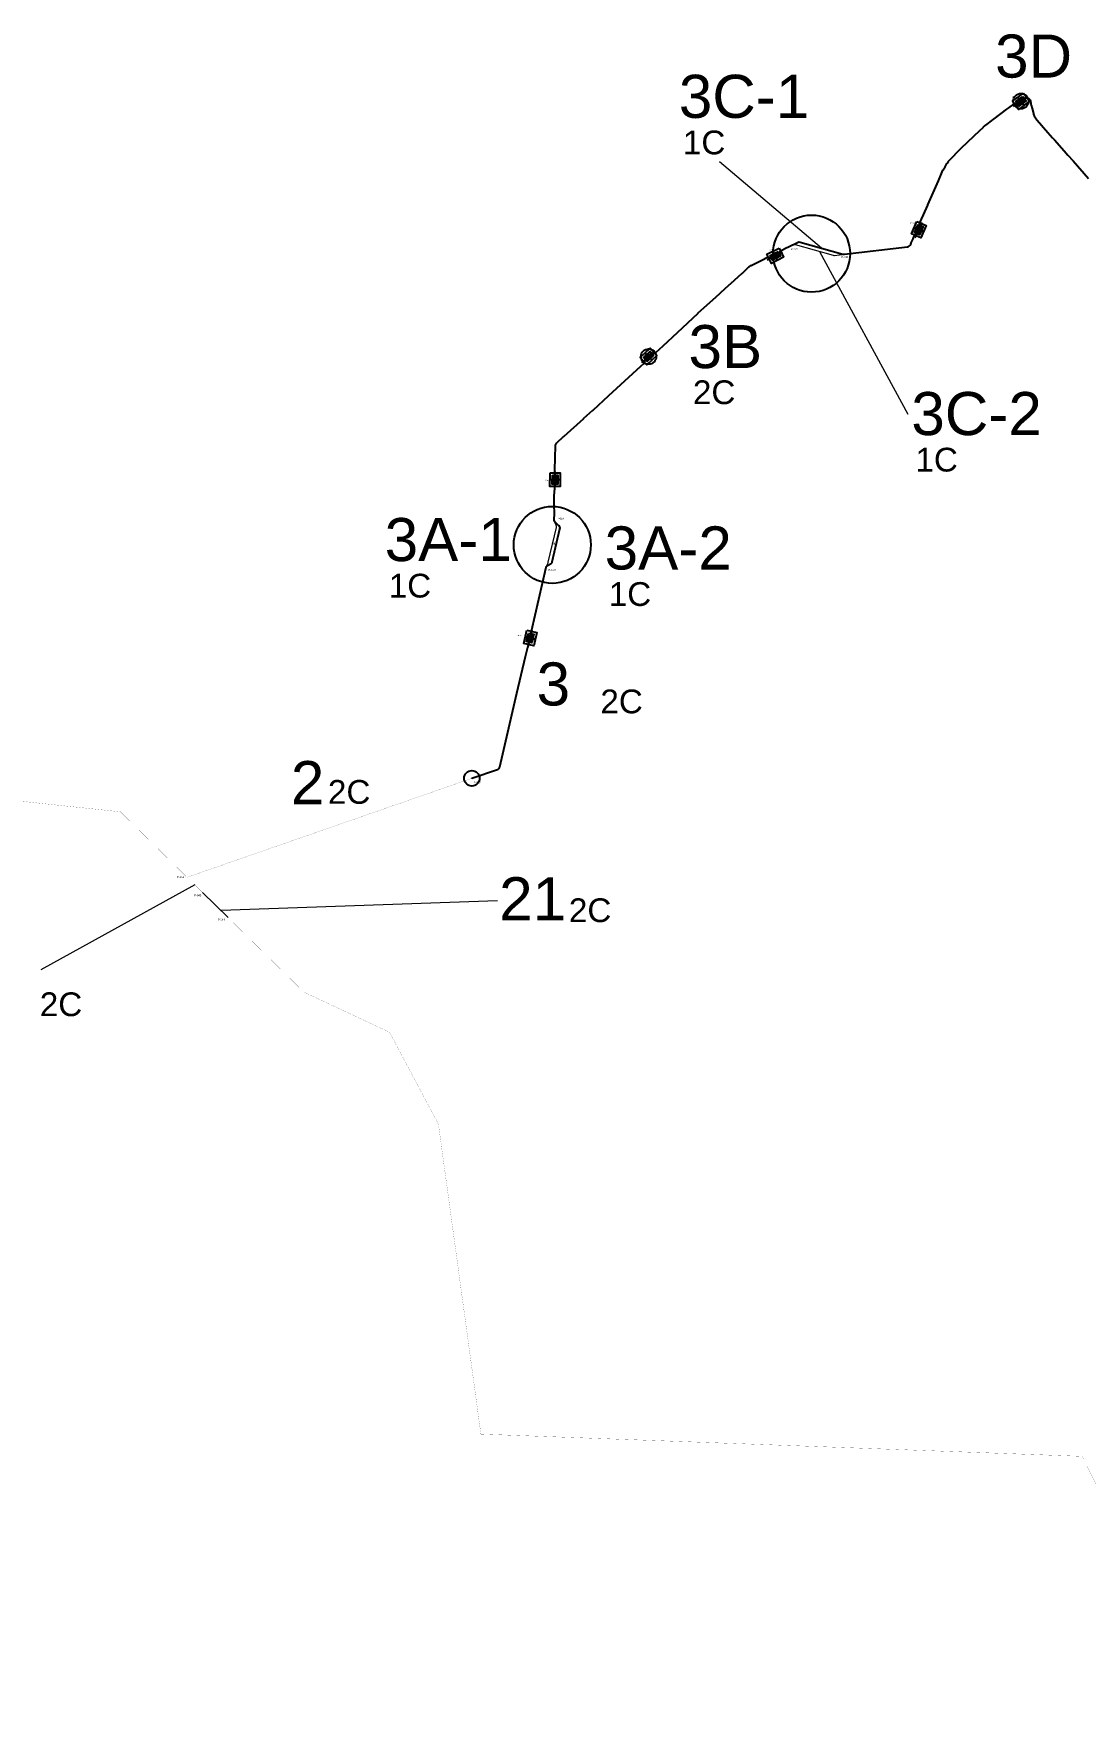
# Model space of a CAD drawing. Header units: metres. Extents: x 454908 to 510509, y 4717009 to 4730077.
# Drawn here: x 479183 to 483604, y 4717009 to 4724129 of the extents above; entities that cross this region are included whole.
import ezdxf

# ---------------------------------------------------------------- set-up
doc = ezdxf.new("R2010")
doc.units = ezdxf.units.M
doc.header["$LTSCALE"] = 0.01
doc.header["$MEASUREMENT"] = 0
doc.layers.get('0').update_dxf_attribs({"lineweight": 0})
for name, color, linetype in [('--PHD', 6, 'Continuous'), ('....pat directa', 5, 'Continuous'), ('10TRZ_LINEA_PK', 4, 'Continuous'), ('CE', 7, 'Continuous')]:
    doc.layers.add(name, color=color, linetype=linetype)
for name, color, linetype, lineweight in [('--PUNTOS NOTABLES', 7, 'Continuous', 0), ('-LINEAQ AUXILIAR', 252, 'Continuous', 0), ('LEAR TRAMOS AEREOS 2c', 62, 'Continuous', 0), ('LEAR TRAMOS AEREOS 4c', 6, 'Continuous', 0), ('LEAR TRAMOS AEREOS TEXTO', 2, 'Continuous', 0), ('LEAR TRAMOS SUBTERRANEOS 1c', 5, 'Continuous', 0), ('LEAR TRAMOS SUBTERRANEOS 2c', 7, 'Continuous', 0), ('NUMERO CIRCUITOS', 6, 'Continuous', 0)]:
    doc.layers.add(name, color=color, linetype=linetype, lineweight=lineweight)
doc.styles.add('SOLARIA 2', font='arial.ttf')
doc.styles.get("Standard").update_dxf_attribs({"font": 'arial.ttf'})

# ---------------------------------------------------------------- blocks, each defined once
blk = doc.blocks.new('pkp')
at = {"layer": '10TRZ_LINEA_PK'}
blk.add_line((0, 1.125), (0, -1.125), dxfattribs=at)
blk = doc.blocks.new('lpkp')
at = {"layer": '10TRZ_LINEA_PK'}
blk.add_line((0, 1.125), (0, -1.125), dxfattribs=at)
blk = doc.blocks.new('A$Cf7c1e7a3')
at = {"color": 3}
for points in [[(17.8, 39.7), (43.2, 5.1)], [(17.8, 39.7), (43.2, 5.1)], [(43.2, 5.1), (17.8, 39.7)]]:
    blk.add_lwpolyline(points, dxfattribs=at)
at = {"layer": '10TRZ_LINEA_PK', "color": 5}
for points in [[(41, 56.6), (66.3, 22), (20, -11.9), (-5.3, 22.7)], [(38.8, 42.6), (52.4, 24.2), (22.2, 2.1), (8.7, 20.5)], [(37.4, 33), (42.7, 25.7), (23.7, 11.7), (18.3, 19.1)]]:
    blk.add_lwpolyline(points, close=True, dxfattribs=at)
at = {"layer": '10TRZ_LINEA_PK', "color": 41, "true_color": 0xf4ee51}
blk.add_lwpolyline([(0, 0), (57.5, 42.1)], dxfattribs=at)
at = {"layer": '10TRZ_LINEA_PK', "color": 1}
for points in [[(38.4, 39.8), (49.6, 24.6), (22.6, 4.9), (11.5, 20.1)], [(37.1, 31.5), (41.2, 25.9), (23.9, 13.3), (19.9, 18.8)], [(36.7, 28.7), (38.4, 26.3), (24.4, 16), (22.6, 18.4), (36.7, 28.7)]]:
    blk.add_lwpolyline(points, close=True, dxfattribs=at)
at = {"layer": '10TRZ_LINEA_PK', "color": 5}
blk.add_lwpolyline([(43.2, 5.1), (17.8, 39.7)], dxfattribs=at)
at = {"layer": '10TRZ_LINEA_PK', "color": 1}
blk.add_lwpolyline([(22.6, 18.4), (38.4, 26.3), (36.7, 28.7), (24.4, 16)], dxfattribs=at)

msp = doc.modelspace()

# ---------------------------------------------------------------- linework, layer by layer
at = {"layer": '--PHD'}
for centre in [(482453.244, 4723205.138), (481362.854, 4721980.506)]:
    msp.add_circle(centre, 161.933, dxfattribs=at)
at = {"layer": '-LINEAQ AUXILIAR'}
for p, q in [((479859.597, 4720550.43), (479211.797, 4720193.901)), ((481132.505, 4720483.435), (479970.748, 4720443.178))]:
    msp.add_line(p, q, dxfattribs=at)
for points in [[(482495.614, 4723228.49), (482066.744, 4723591.554)], [(482486.012, 4723214.565), (482858.453, 4722530.276)]]:
    msp.add_lwpolyline(points, dxfattribs=at)
at = {"layer": '....pat directa', "color": 7}
msp.add_lwpolyline([(481024.635, 4720998.873), (481131.752, 4721036.107, 0.25720978), (481142.08, 4721047.584), (481214.184, 4721356.579, 0.00000484), (481214.184, 4721356.58), (481250.222, 4721511.035, -0.00000521), (481250.222, 4721511.036), (481262.143, 4721562.118, -0.04457083), (481263.034, 4721564.822), (481265.927, 4721571.527, 0.04457083), (481266.818, 4721574.231), (481273.758, 4721603.971, 0.04457083), (481274.156, 4721606.79), (481274.529, 4721614.083, -0.04457083), (481274.926, 4721616.902), (481337.803, 4721886.353, -0.2216842), (481344.848, 4721895.328), (481355.744, 4721900.848, 0.22168532), (481362.79, 4721909.823), (481395.064, 4722048.137, 0.2722294), (481390.989, 4722061.202), (481374.932, 4722075.772, -0.23089063), (481370.54, 4722086.765), (481371.442, 4722098.967, 0.01016328), (481371.476, 4722099.616), (481372.169, 4722120.538, 0.01900071), (481372.163, 4722121.754), (481371.436, 4722138.693, 0.00803287), (481371.406, 4722139.206), (481370.394, 4722152.661, -0.02839846), (481370.361, 4722154.477), (481370.927, 4722169.143, 0.00104061), (481370.929, 4722169.209), (481371.177, 4722176.435, 0.00784621), (481371.187, 4722176.937), (481371.213, 4722185.773, -0.00617789), (481371.219, 4722186.168), (481374.295, 4722233.015, 0.01197561), (481374.327, 4722233.78), (481375.071, 4722275.886, 0.02253128), (481375.031, 4722277.327), (481373.752, 4722294.952, -0.02321711), (481373.714, 4722296.437), (481375.763, 4722396.864, -0.20453143), (481380.931, 4722408.317), (481412.076, 4722436.949, -0.00125411), (481412.135, 4722437.003), (481495.164, 4722512.569, -0.00247369), (481495.281, 4722512.675), (481533.935, 4722547.161, 0.00354439), (481534.103, 4722547.313), (481600.342, 4722608.119, -0.00000133), (481600.342, 4722608.119), (481735.871, 4722732.531), (481747.702, 4722743.391, 0.17127644), (481752.704, 4722752.793), (481752.951, 4722754.431, -0.17127644), (481757.952, 4722763.833), (481777.13, 4722781.437, -0.17331817), (481787.051, 4722785.625), (481788.436, 4722785.703, 0.17331746), (481798.357, 4722789.891), (481828.983, 4722818.005, -0.00075485), (481829.019, 4722818.038), (481889.565, 4722873.281, 0.00378966), (481889.743, 4722873.446), (481976.829, 4722955.358, -0.0042149), (481977.027, 4722955.541), (482050.019, 4723021.913, 0.00046934), (482050.041, 4723021.934), (482089.588, 4723058.03, -0.00116741), (482089.643, 4723058.08), (482128.695, 4723093.392, 0.00031776), (482128.71, 4723093.405), (482161.928, 4723123.519, 0.00423835), (482162.128, 4723123.702), (482188.343, 4723148.29, -0.04142563), (482190.416, 4723149.935), (482197.708, 4723154.793, -0.03348073), (482199.565, 4723155.858), (482247.442, 4723179.215), (482265.701, 4723188.339, -0.18063769), (482276.833, 4723189.524), (482278.088, 4723189.202, 0.18115076), (482289.249, 4723190.4), (482311.957, 4723201.804, 0.18115076), (482319.583, 4723210.04), (482320.067, 4723211.223, -0.18115076), (482327.694, 4723219.459), (482346.923, 4723229.116), (482355.797, 4723233.573, -0.00231663), (482355.93, 4723233.639), (482394.563, 4723252.594, -0.18442575), (482405.93, 4723253.636), (482585.298, 4723203.343, 0.09779759), (482591.478, 4723202.858), (482856.977, 4723233.952, 0.2852307), (482870.185, 4723244.465), (482872.02, 4723249.606, -0.02120356), (482872.529, 4723250.863), (482880.268, 4723267.844, 0.00176665), (482880.314, 4723267.947), (482881.954, 4723271.614), (482886.107, 4723280.9, -0.14635313), (482892.093, 4723287.848), (482894.501, 4723289.388, 0.14940556), (482900.564, 4723296.51), (482908.852, 4723315.654, 0.16303417), (482909.719, 4723325.781), (482909.49, 4723326.727, -0.16393323), (482910.379, 4723336.905), (482916.009, 4723349.787), (482924.393, 4723368.909, 0.00169339), (482924.436, 4723369.009), (482941.893, 4723409.57, -0.00182519), (482941.939, 4723409.677), (482970.084, 4723473.782, 0.00130907), (482970.117, 4723473.858), (482986.537, 4723511.795, 0.00019777), (482986.542, 4723511.806), (482999.575, 4723541.985, -0.00216145), (482999.63, 4723542.112), (483005.82, 4723556.109, -0.03208831), (483006.768, 4723557.928), (483014.531, 4723570.745, 0.00004069), (483014.533, 4723570.747), (483022.473, 4723583.86, -0.0212702), (483023.227, 4723584.993), (483028.887, 4723592.764, -0.01766561), (483029.584, 4723593.654), (483034.724, 4723599.753, -0.01830337), (483035.511, 4723600.62), (483056.984, 4723622.615, -0.00247115), (483057.095, 4723622.727), (483068.644, 4723634.326, -0.00128815), (483068.703, 4723634.384), (483082.662, 4723648.259, -0.00345555), (483082.82, 4723648.414), (483136.701, 4723700.508, -0.00416411), (483136.894, 4723700.692), (483159.481, 4723721.813, 0.00006373), (483159.484, 4723721.815), (483176.222, 4723737.475, -0.00515105), (483176.465, 4723737.698), (483180.396, 4723741.227, -0.02081496), (483181.423, 4723742.074), (483191.588, 4723749.774, 0.00350981), (483191.766, 4723749.911), (483209.627, 4723763.84, -0.00249023), (483209.753, 4723763.937), (483216.82, 4723769.336, -0.00006939), (483216.824, 4723769.339), (483220.982, 4723772.513, -0.00350196), (483221.161, 4723772.648), (483274.872, 4723812.478, -0.00126235), (483274.937, 4723812.526), (483282.632, 4723818.172), (483303.674, 4723833.455, -0.16049189), (483313.211, 4723836.508), (483315.103, 4723836.492, 0.16049189), (483324.64, 4723839.546), (483348.318, 4723856.743, -0.54026847), (483373.343, 4723847.251), (483375.892, 4723835.721), (483377.231, 4723829.72, 0.01213514), (483377.419, 4723828.967), (483381.095, 4723815.587, -0.01069486), (483381.262, 4723814.923), (483386.005, 4723794.231, 0.03904489), (483386.751, 4723791.85), (483388.466, 4723787.572, 0.05046371), (483389.961, 4723784.718), (483401.214, 4723767.658, 0.03184876), (483402.441, 4723766.033), (483446.572, 4723714.739), (483457.18, 4723703.1, -0.00333668), (483457.323, 4723702.941), (483467.167, 4723691.846, -0.00016463), (483467.174, 4723691.838), (483474.78, 4723683.253, 0.00041022), (483474.798, 4723683.234), (483515.314, 4723637.657, -0.0012514), (483515.367, 4723637.597), (483531.247, 4723619.554, 0.00106304), (483531.292, 4723619.503), (483553.244, 4723594.772, -0.00166319), (483553.314, 4723594.692), (483617.569, 4723521.326, 0.00023054)], format="xyb", dxfattribs=at)
msp.add_lwpolyline([(481024.635, 4720998.873), (481131.752, 4721036.107, 0.25720978), (481142.08, 4721047.584), (481214.184, 4721356.579, 0.00000484), (481214.184, 4721356.58), (481250.222, 4721511.035, -0.00000521), (481250.222, 4721511.036), (481262.143, 4721562.118, -0.04457083), (481263.034, 4721564.822), (481265.927, 4721571.527, 0.04457083), (481266.818, 4721574.231), (481273.758, 4721603.971, 0.04457083), (481274.156, 4721606.79), (481274.529, 4721614.083, -0.04457083), (481274.926, 4721616.902), (481337.803, 4721886.353, -0.2216842), (481344.848, 4721895.328), (481355.744, 4721900.848, 0.22168532), (481362.79, 4721909.823), (481395.064, 4722048.137, 0.2722294), (481390.989, 4722061.202), (481374.932, 4722075.772, -0.23089063), (481370.54, 4722086.765), (481371.442, 4722098.967, 0.01016328), (481371.476, 4722099.616), (481372.169, 4722120.538, 0.01900071), (481372.163, 4722121.754), (481371.436, 4722138.693, 0.00803287), (481371.406, 4722139.206), (481370.394, 4722152.661, -0.02839846), (481370.361, 4722154.477), (481370.927, 4722169.143, 0.00104061), (481370.929, 4722169.209), (481371.177, 4722176.435, 0.00784621), (481371.187, 4722176.937), (481371.213, 4722185.773, -0.00617789), (481371.219, 4722186.168), (481374.295, 4722233.015, 0.01197561), (481374.327, 4722233.78), (481375.071, 4722275.886, 0.02253128), (481375.031, 4722277.327), (481373.752, 4722294.952, -0.02321711), (481373.714, 4722296.437), (481375.763, 4722396.864, -0.20453143), (481380.931, 4722408.317), (481412.076, 4722436.949, -0.00125411), (481412.135, 4722437.003), (481495.164, 4722512.569, -0.00247369), (481495.281, 4722512.675), (481533.935, 4722547.161, 0.00354439), (481534.103, 4722547.313), (481600.342, 4722608.119, -0.00000133), (481600.342, 4722608.119), (481735.871, 4722732.531), (481747.702, 4722743.391, 0.17127644), (481752.704, 4722752.793), (481752.951, 4722754.431, -0.17127644), (481757.952, 4722763.833), (481777.13, 4722781.437, -0.17331817), (481787.051, 4722785.625), (481788.436, 4722785.703, 0.17331746), (481798.357, 4722789.891), (481828.983, 4722818.005, -0.00075485), (481829.019, 4722818.038), (481889.565, 4722873.281, 0.00378966), (481889.743, 4722873.446), (481976.829, 4722955.358, -0.0042149), (481977.027, 4722955.541), (482050.019, 4723021.913, 0.00046934), (482050.041, 4723021.934), (482089.588, 4723058.03, -0.00116741), (482089.643, 4723058.08), (482128.695, 4723093.392, 0.00031776), (482128.71, 4723093.405), (482161.928, 4723123.519, 0.00423835), (482162.128, 4723123.702), (482188.343, 4723148.29, -0.04142563), (482190.416, 4723149.935), (482197.708, 4723154.793, -0.03348073), (482199.565, 4723155.858), (482247.442, 4723179.215), (482265.701, 4723188.339, -0.18063769), (482276.833, 4723189.524), (482278.088, 4723189.202, 0.18115076), (482289.249, 4723190.4), (482311.957, 4723201.804, 0.18115076), (482319.583, 4723210.04), (482320.067, 4723211.223, -0.18115076), (482327.694, 4723219.459), (482346.923, 4723229.116), (482355.797, 4723233.573, -0.00231663), (482355.93, 4723233.639), (482394.563, 4723252.594, -0.18442575), (482405.93, 4723253.636), (482585.298, 4723203.343, 0.09779759), (482591.478, 4723202.858), (482856.977, 4723233.952, 0.2852307), (482870.185, 4723244.465), (482872.02, 4723249.606, -0.02120356), (482872.529, 4723250.863), (482880.268, 4723267.844, 0.00176665), (482880.314, 4723267.947), (482881.954, 4723271.614), (482886.107, 4723280.9, -0.14635313), (482892.093, 4723287.848), (482894.501, 4723289.388, 0.14940556), (482900.564, 4723296.51), (482908.852, 4723315.654, 0.16303417), (482909.719, 4723325.781), (482909.49, 4723326.727, -0.16393323), (482910.379, 4723336.905), (482916.009, 4723349.787), (482924.393, 4723368.909, 0.00169339), (482924.436, 4723369.009), (482941.893, 4723409.57, -0.00182519), (482941.939, 4723409.677), (482970.084, 4723473.782, 0.00130907), (482970.117, 4723473.858), (482986.537, 4723511.795, 0.00019777), (482986.542, 4723511.806), (482999.575, 4723541.985, -0.00216145), (482999.63, 4723542.112), (483005.82, 4723556.109, -0.03208831), (483006.768, 4723557.928), (483014.531, 4723570.745, 0.00004069), (483014.533, 4723570.747), (483022.473, 4723583.86, -0.0212702), (483023.227, 4723584.993), (483028.887, 4723592.764, -0.01766561), (483029.584, 4723593.654), (483034.724, 4723599.753, -0.01830337), (483035.511, 4723600.62), (483056.984, 4723622.615, -0.00247115), (483057.095, 4723622.727), (483068.644, 4723634.326, -0.00128815), (483068.703, 4723634.384), (483082.662, 4723648.259, -0.00345555), (483082.82, 4723648.414), (483136.701, 4723700.508, -0.00416411), (483136.894, 4723700.692), (483159.481, 4723721.813, 0.00006373), (483159.484, 4723721.815), (483176.222, 4723737.475, -0.00515105), (483176.465, 4723737.698), (483180.396, 4723741.227, -0.02081496), (483181.423, 4723742.074), (483191.588, 4723749.774, 0.00350981), (483191.766, 4723749.911), (483209.627, 4723763.84, -0.00249023), (483209.753, 4723763.937), (483216.82, 4723769.336, -0.00006939), (483216.824, 4723769.339), (483220.982, 4723772.513, -0.00350196), (483221.161, 4723772.648), (483274.872, 4723812.478, -0.00126235), (483274.937, 4723812.526), (483282.632, 4723818.172), (483303.674, 4723833.455, -0.16049189), (483313.211, 4723836.508), (483315.103, 4723836.492, 0.16049189), (483324.64, 4723839.546), (483348.318, 4723856.743, -0.54026847), (483373.343, 4723847.251), (483375.892, 4723835.721), (483377.231, 4723829.72, 0.01213514), (483377.419, 4723828.967), (483381.095, 4723815.587, -0.01069486), (483381.262, 4723814.923), (483386.005, 4723794.231, 0.03904489), (483386.751, 4723791.85), (483388.466, 4723787.572, 0.05046371), (483389.961, 4723784.718), (483401.214, 4723767.658, 0.03184876), (483402.441, 4723766.033), (483446.572, 4723714.739), (483457.18, 4723703.1, -0.00333668), (483457.323, 4723702.941), (483467.167, 4723691.846, -0.00016463), (483467.174, 4723691.838), (483474.78, 4723683.253, 0.00041022), (483474.798, 4723683.234), (483515.314, 4723637.657, -0.0012514), (483515.367, 4723637.597), (483531.247, 4723619.554, 0.00106304), (483531.292, 4723619.503), (483553.244, 4723594.772, -0.00166319), (483553.314, 4723594.692), (483617.569, 4723521.326, 0.00023054)], format="xyb", dxfattribs=at)
at = {"layer": '....pat directa'}
for points in [[(481753.085, 4722745.878), (481732.19, 4722768.64), (481774.473, 4722807.455), (481795.697, 4722784.334)], [(481760.452, 4722752.64), (481746.319, 4722768.036), (481773.869, 4722793.325), (481788.33, 4722777.572)], [(481761.925, 4722753.993), (481749.145, 4722767.915), (481773.748, 4722790.5), (481786.857, 4722776.219)]]:
    msp.add_lwpolyline(points, dxfattribs=at)
at = {"layer": '....pat directa', "color": 2}
msp.add_lwpolyline([(481364.947, 4722271.786), (481383.843, 4722271.451), (481383.249, 4722238.059), (481364.353, 4722238.395), (481364.947, 4722271.786)], dxfattribs=at)
at = {"layer": '....pat directa'}
for centre in [(483333.709, 4723846.132), (481767.836, 4722772.246), (481024.635, 4720998.873)]:
    msp.add_circle(centre, 32.443, dxfattribs=at)
at = {"layer": '....pat directa', "color": 2}
msp.add_circle((481268.534, 4721589.51), 1, dxfattribs=at)
at = {"layer": 'LEAR TRAMOS AEREOS 2c', "const_width": 0.5}
for points in [[(479826.908, 4720582.537), (481024.635, 4720998.873)], [(479826.908, 4720582.537), (479892.287, 4720518.323)], [(479999.532, 4720412.989), (480318.726, 4720099.483), (480678.371, 4719931.003), (480884.093, 4719544.191), (481062.712, 4718241.102), (483591.469, 4718147.65), (483728.167, 4717871.383), (484898.001, 4717939.724), (490833.226, 4717444.429), (493287.568, 4717823.35), (496577.774, 4717009.194), (499139.875, 4717905.754), (500649.776, 4718244.084)]]:
    msp.add_lwpolyline(points, dxfattribs=at)
at = {"layer": 'LEAR TRAMOS AEREOS 4c', "const_width": 0.5}
msp.add_lwpolyline([(476816.337, 4721149.673), (479546.603, 4720857.846), (479826.908, 4720582.537)], dxfattribs=at)
at = {"layer": 'LEAR TRAMOS SUBTERRANEOS 1c'}
for points in [[(482372.989, 4723242.009), (482394.563, 4723252.594, -0.18442575), (482405.93, 4723253.636), (482585.298, 4723203.343, 0.09779759), (482591.478, 4723202.858)], [(482372.997, 4723241.994, -0.18513041), (482384.403, 4723243.055), (482543.494, 4723198.448, 0.09779759), (482549.675, 4723197.962), (482591.478, 4723202.858)], [(481337.803, 4721886.353, -0.2216842), (481344.848, 4721895.328), (481355.744, 4721900.848, 0.22168532), (481362.79, 4721909.823), (481395.064, 4722048.137, 0.2722294), (481390.989, 4722061.202), (481374.932, 4722075.772, -0.23089063), (481370.54, 4722086.765)], [(481337.974, 4721887.086), (481338.915, 4721891.119, -0.05171603), (481339.824, 4721893.752), (481344.815, 4721904.466, 0.0517171), (481345.724, 4721907.098), (481379.983, 4722053.915, 0.17817411), (481378.835, 4722063.169), (481371.8, 4722076.813, -0.13832148), (481370.336, 4722083.995), (481370.54, 4722086.765)]]:
    msp.add_lwpolyline(points, format="xyb", dxfattribs=at)
at = {"layer": 'LEAR TRAMOS SUBTERRANEOS 2c'}
for points in [[(482591.478, 4723202.858), (482856.977, 4723233.952, 0.2852307), (482870.185, 4723244.465), (482872.02, 4723249.606, -0.02120356), (482872.529, 4723250.863), (482880.268, 4723267.844, 0.00176665), (482880.314, 4723267.947), (482881.954, 4723271.614), (482886.107, 4723280.9, -0.14635313), (482892.093, 4723287.848), (482894.501, 4723289.388, 0.14940556), (482900.564, 4723296.51), (482908.852, 4723315.654, 0.16303417), (482909.719, 4723325.781), (482909.49, 4723326.727, -0.16393323), (482910.379, 4723336.905), (482916.009, 4723349.787), (482924.393, 4723368.909, 0.00169339), (482924.436, 4723369.009), (482941.893, 4723409.57, -0.00182519), (482941.939, 4723409.677), (482970.084, 4723473.782, 0.00130907), (482970.117, 4723473.858), (482986.537, 4723511.795, 0.00019777), (482986.542, 4723511.806), (482999.575, 4723541.985, -0.00216145), (482999.63, 4723542.112), (483005.82, 4723556.109, -0.03208831), (483006.768, 4723557.928), (483014.531, 4723570.745, 0.00004069), (483014.533, 4723570.747), (483022.473, 4723583.86, -0.0212702), (483023.227, 4723584.993), (483028.887, 4723592.764, -0.01766561), (483029.584, 4723593.654), (483034.724, 4723599.753, -0.01830337), (483035.511, 4723600.62), (483056.984, 4723622.615, -0.00247115), (483057.095, 4723622.727), (483068.644, 4723634.326, -0.00128815), (483068.703, 4723634.384), (483082.662, 4723648.259, -0.00345555), (483082.82, 4723648.414), (483136.701, 4723700.508, -0.00416411), (483136.894, 4723700.692), (483159.481, 4723721.813, 0.00006373), (483159.484, 4723721.815), (483176.222, 4723737.475, -0.00515105), (483176.465, 4723737.698), (483180.396, 4723741.227, -0.02081496), (483181.423, 4723742.074), (483191.588, 4723749.774, 0.00350981), (483191.766, 4723749.911), (483209.627, 4723763.84, -0.00249023), (483209.753, 4723763.937), (483216.82, 4723769.336, -0.00006939), (483216.824, 4723769.339), (483220.982, 4723772.513, -0.00350196), (483221.161, 4723772.648), (483274.872, 4723812.478, -0.00126235), (483274.937, 4723812.526), (483282.632, 4723818.172), (483303.674, 4723833.455, -0.16049189), (483313.211, 4723836.508), (483315.103, 4723836.492, 0.16049189), (483324.64, 4723839.546), (483348.318, 4723856.743, -0.54026847), (483373.343, 4723847.251), (483375.892, 4723835.721), (483377.231, 4723829.72, 0.01213514), (483377.419, 4723828.967), (483381.095, 4723815.587, -0.01069486), (483381.262, 4723814.923), (483386.005, 4723794.231, 0.03904489), (483386.751, 4723791.85), (483388.466, 4723787.572, 0.05046371), (483389.961, 4723784.718), (483401.214, 4723767.658, 0.03184876), (483402.441, 4723766.033), (483446.572, 4723714.739), (483457.18, 4723703.1, -0.00333668), (483457.323, 4723702.941), (483467.167, 4723691.846, -0.00016463), (483467.174, 4723691.838), (483474.78, 4723683.253, 0.00041022), (483474.798, 4723683.234), (483515.314, 4723637.657, -0.0012514), (483515.367, 4723637.597), (483531.247, 4723619.554, 0.00106304), (483531.292, 4723619.503), (483553.244, 4723594.772, -0.00166319), (483553.314, 4723594.692), (483617.569, 4723521.326, 0.00023054)], [(481370.54, 4722086.765), (481371.442, 4722098.967, 0.01016328), (481371.476, 4722099.616), (481372.169, 4722120.538, 0.01900071), (481372.163, 4722121.754), (481371.436, 4722138.693, 0.00803287), (481371.406, 4722139.206), (481370.394, 4722152.661, -0.02839846), (481370.361, 4722154.477), (481370.927, 4722169.143, 0.00104061), (481370.929, 4722169.209), (481371.177, 4722176.435, 0.00784621), (481371.187, 4722176.937), (481371.213, 4722185.773, -0.00617789), (481371.219, 4722186.168), (481374.295, 4722233.015, 0.01197561), (481374.327, 4722233.78), (481375.071, 4722275.886, 0.02253128), (481375.031, 4722277.327), (481373.752, 4722294.952, -0.02321711), (481373.714, 4722296.437), (481375.763, 4722396.864, -0.20453143), (481380.931, 4722408.317), (481412.076, 4722436.949, -0.00125411), (481412.135, 4722437.003), (481495.164, 4722512.569, -0.00247369), (481495.281, 4722512.675), (481533.935, 4722547.161, 0.00354439), (481534.103, 4722547.313), (481600.342, 4722608.119, -0.00000133), (481600.342, 4722608.119), (481735.871, 4722732.531), (481747.702, 4722743.391, 0.17127644), (481752.704, 4722752.793), (481752.951, 4722754.431, -0.17127644), (481757.952, 4722763.833), (481777.13, 4722781.437, -0.17331817), (481787.051, 4722785.625), (481788.436, 4722785.703, 0.17331746), (481798.357, 4722789.891), (481828.983, 4722818.005, -0.00075485), (481829.019, 4722818.038), (481889.565, 4722873.281, 0.00378966), (481889.743, 4722873.446), (481976.829, 4722955.358, -0.0042149), (481977.027, 4722955.541), (482050.019, 4723021.913, 0.00046934), (482050.041, 4723021.934), (482089.588, 4723058.03, -0.00116741), (482089.643, 4723058.08), (482128.695, 4723093.392, 0.00031776), (482128.71, 4723093.405), (482161.928, 4723123.519, 0.00423835), (482162.128, 4723123.702), (482188.343, 4723148.29, -0.04142563), (482190.416, 4723149.935), (482197.708, 4723154.793, -0.03348073), (482199.565, 4723155.858), (482247.442, 4723179.215), (482265.701, 4723188.339, -0.18063769), (482276.833, 4723189.524), (482278.088, 4723189.202, 0.18115076), (482289.249, 4723190.4), (482311.957, 4723201.804, 0.18115076), (482319.583, 4723210.04), (482320.067, 4723211.223, -0.18115076), (482327.694, 4723219.459), (482346.923, 4723229.116), (482355.797, 4723233.573, -0.00231663), (482355.93, 4723233.639), (482372.989, 4723242.009)], [(481024.635, 4720998.873), (481131.752, 4721036.107, 0.25720978), (481142.08, 4721047.584), (481214.184, 4721356.579, 0.00000484), (481214.184, 4721356.58), (481250.222, 4721511.035, -0.00000521), (481250.222, 4721511.036), (481262.143, 4721562.118, -0.04457083), (481263.034, 4721564.822), (481265.927, 4721571.527, 0.04457083), (481266.818, 4721574.231), (481273.758, 4721603.971, 0.04457083), (481274.156, 4721606.79), (481274.529, 4721614.083, -0.04457083), (481274.926, 4721616.902), (481337.803, 4721886.353)]]:
    msp.add_lwpolyline(points, format="xyb", dxfattribs=at)
msp.add_lwpolyline([(479892.287, 4720518.323), (479999.532, 4720412.989)], dxfattribs=at)

# ---------------------------------------------------------------- block references
at = {"layer": '10TRZ_LINEA_PK', "color": 1}
for p, rotation in [((483303.095, 4723823.898), 359.7651282552345), ((482889.675, 4723271.361), 30.36479218326608), ((482266.792, 4723179.122), 350.4410080693171), ((481739.626, 4722747.028), 6.326229131095872), ((481374.026, 4722217.093), 52.75665780666012), ((481261.69, 4721552.255), 40.64034699107595)]:
    msp.add_blockref('A$Cf7c1e7a3', p, dxfattribs=dict(at, rotation=rotation))
at = {"layer": '10TRZ_LINEA_PK'}
for name, p, rotation in [('pkp', (483323.042, 4723847.578), 35.98988013734651), ('lpkp', (483212.632, 4723766.136), 37.37756720464025), ('lpkp', (483396.929, 4723774.154), 303.4105593389005), ('lpkp', (483110.294, 4723674.976), 44.03390461595907), ('lpkp', (483486.368, 4723670.219), 311.6365442122088), ('lpkp', (483017.044, 4723574.894), 58.80405133162656), ('lpkp', (483577.213, 4723567.404), 311.2122024661285), ('lpkp', (482959.807, 4723450.375), 66.29632709064164), ('pkp', (482905.057, 4723324.574), 66.74588425678708), ('lpkp', (482421.536, 4723249.26), 344.3372218527138), ('lpkp', (482825.164, 4723230.226), 6.679728386970902), ('pkp', (482296.692, 4723203.89), 26.66576015448125), ('lpkp', (482553.641, 4723212.22), 344.3372218527138), ('lpkp', (482688.896, 4723214.267), 6.679728386970902), ('lpkp', (482177.191, 4723137.83), 43.16471815489746), ('lpkp', (482075.778, 4723045.425), 42.38808924460088), ('lpkp', (481974.354, 4722953.03), 43.24650309983465), ('lpkp', (481874.2, 4722859.262), 42.37798147279298), ('pkp', (481773.004, 4722766.617), 42.550980578771), ('lpkp', (481671.932, 4722673.836), 42.55098097186755), ('lpkp', (481570.86, 4722581.055), 42.55128673333059), ('lpkp', (481469.192, 4722488.932), 42.30590168700904), ('lpkp', (481375.666, 4722392.113), 88.83076097952136), ('pkp', (481372.974, 4722254.94), 88.9830410560006), ('lpkp', (481372.08, 4722117.836), 88.10389131102767), ('lpkp', (481370.422, 4721986.536), 76.8653439241646), ('lpkp', (481330.89, 4721856.731), 76.86509871432808), ('lpkp', (481299.712, 4721723.121), 76.86509883558774), ('pkp', (481268.534, 4721589.51), 76.8650986818501), ('lpkp', (481237.358, 4721455.899), 76.8662930410259), ('lpkp', (481206.182, 4721322.288), 76.86518465577657), ('lpkp', (481175.004, 4721188.678), 76.86518468825457), ('lpkp', (481143.826, 4721055.067), 76.86518468825457), ('pkp', (481024.635, 4720998.873), 19.16770488679178)]:
    msp.add_blockref(name, p, dxfattribs=dict(at, rotation=rotation))

# ---------------------------------------------------------------- texts
at = {"layer": '--PUNTOS NOTABLES', "char_height": 8, "attachment_point": 1, "style": 'SOLARIA 2'}
for s, insert in [('P-020', (482365.873, 4723228.121)), ('P-021', (482578.939, 4723194.764)), ('P-019', (481382.57, 4722095.061)), ('P-018', (481346.705, 4721878.815)), ('P-017', (481032.188, 4720984.228)), ('P-016', (479784.832, 4720587.759)), ('P-043', (479857, 4720510.669)), ('P-044', (479956, 4720408.669))]:
    msp.add_mtext_dynamic_manual_height_columns(s, width=220.42992, gutter_width=4532.036, heights=[0], dxfattribs=dict(at, insert=insert))
at = {"layer": 'CE', "char_height": 5, "attachment_point": 1}
for s, insert in [('CE-06', (483296.696, 4723867.591)), ('CE-05', (482867.176, 4723334.8)), ('CE-04', (482274.971, 4723224.134)), ('CE-03', (481745.159, 4722782.907)), ('CE-02', (481334.776, 4722254.719)), ('CE-01', (481214.94, 4721601.618))]:
    msp.add_mtext_dynamic_manual_height_columns(s, width=18.40819, gutter_width=204.745, heights=[0], dxfattribs=dict(at, insert=insert))
at = {"layer": 'LEAR TRAMOS AEREOS TEXTO', "style": 'SOLARIA 2'}
for s, height, p in [('3D', 181.2814, (483225.164, 4723945.319)), ('3C-1', 181.2814, (481894.963, 4723775.908)), ('3B', 181.2814, (481935.7, 4722723.552)), ('3C-2', 181.2814, (482872.864, 4722442.022)), ('3A-1', 181.2814, (480657.891, 4721912.179)), ('3A-2', 181.2814, (481583.107, 4721876.892)), ('3', 181.281, (481297.04, 4721304.884)), ('2', 181.281, (480263.303, 4720889.991)), ('21', 181.2814, (481139.418, 4720401.764))]:
    msp.add_text(s, height=height, dxfattribs=at).set_placement(p)
at = {"layer": 'NUMERO CIRCUITOS', "style": 'SOLARIA 2'}
for s, p in [('1C', (481912.105, 4723622.726)), ('2C', (481954.248, 4722572.27)), ('1C', (482890.006, 4722288.84)), ('1C', (480675.033, 4721758.997)), ('1C', (481600.248, 4721723.71)), ('2C', (481565.158, 4721272.096)), ('2C', (480419.357, 4720891.681)), ('2C', (481432.672, 4720394.13)), ('2C', (479207.48, 4719998.669))]:
    msp.add_text(s, height=100, dxfattribs=at).set_placement(p)

doc.saveas('drawing.dxf')
